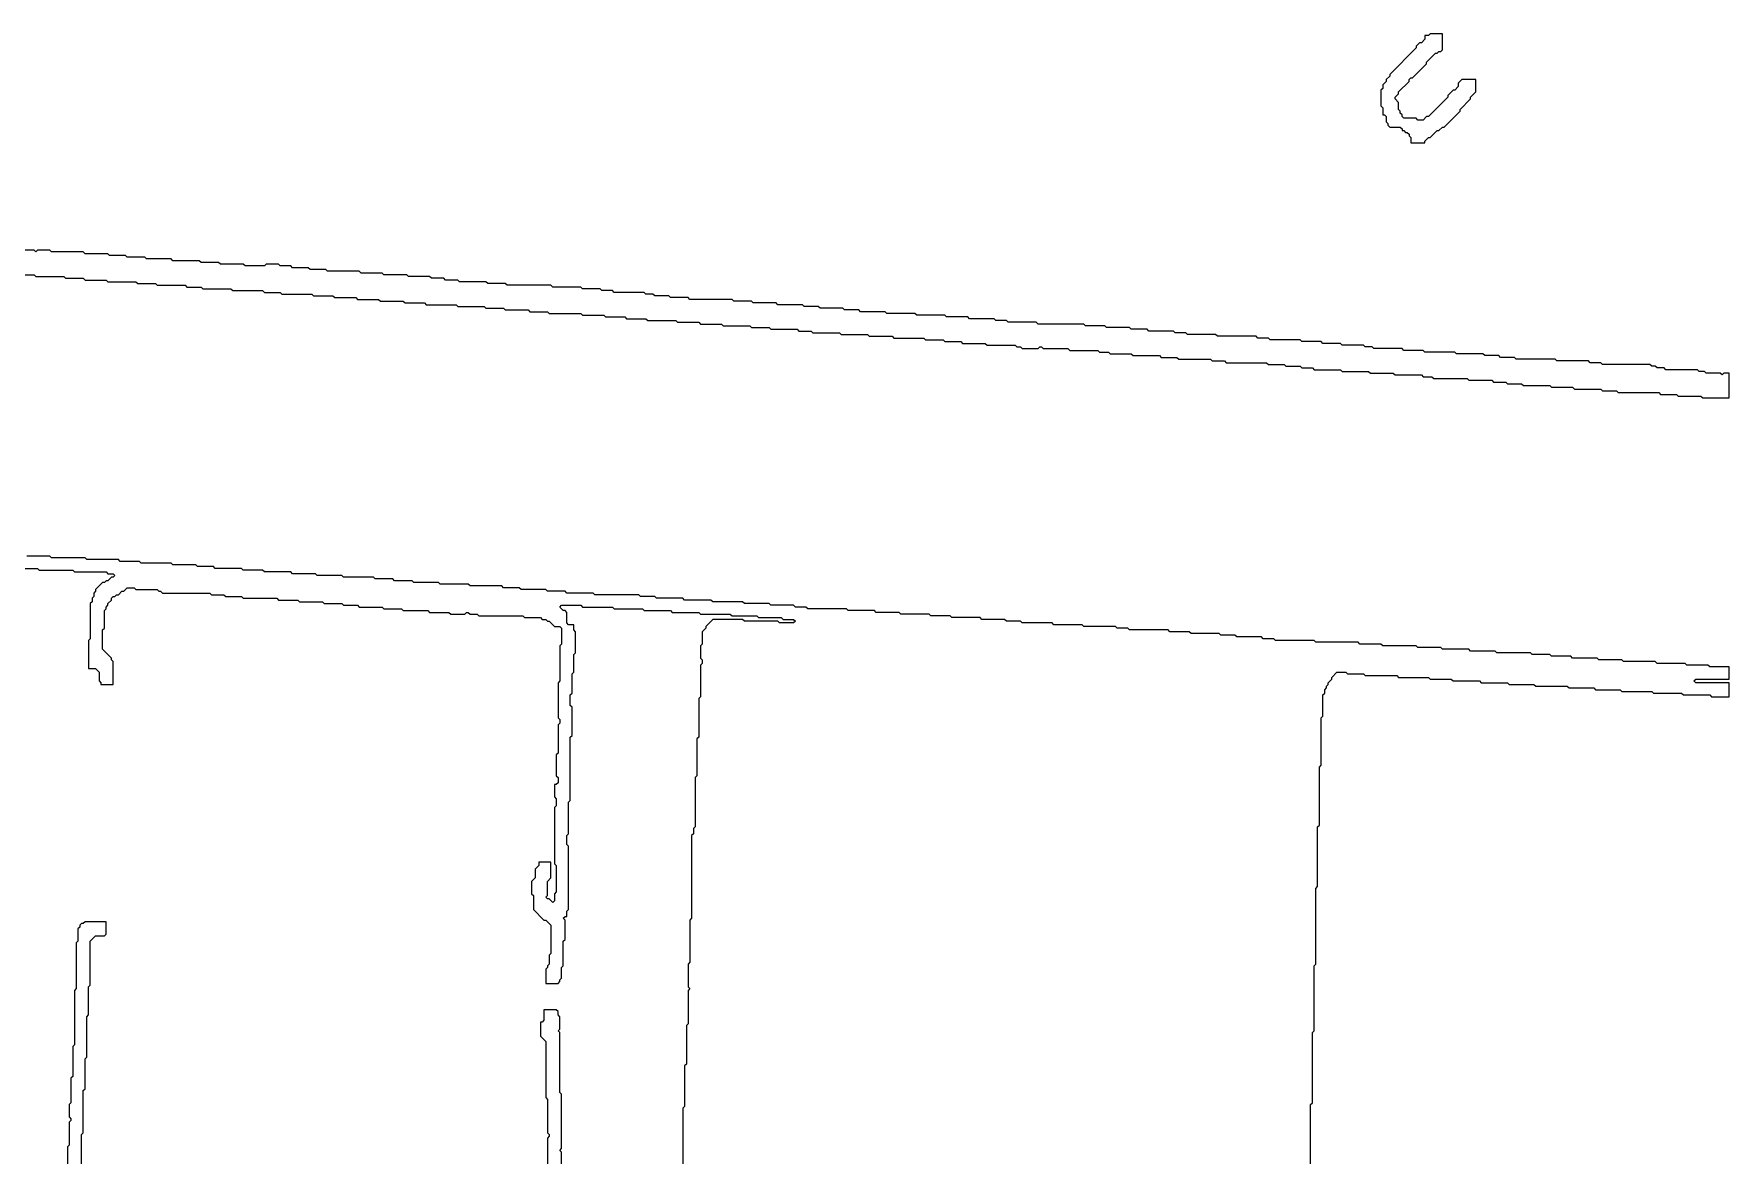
# Model space of a CAD drawing. Header units: metres. Extents: x 0 to 7998, y 2 to 10328.
# Drawn here: x 6070 to 7998, y 3315 to 4590 of the extents above; entities that cross this region are included whole.
import ezdxf

# ---------------------------------------------------------------- set-up
doc = ezdxf.new("R2010")
doc.units = ezdxf.units.M

msp = doc.modelspace()

# ---------------------------------------------------------------- linework, layer by layer
msp.add_lwpolyline([(7658, 4590), (7656, 4588), (7652, 4588), (7652, 4584), (7648, 4580), (7646, 4580), (7642, 4576), (7642, 4574), (7612, 4544), (7612, 4542), (7608, 4538), (7608, 4536), (7604, 4532), (7604, 4528), (7602, 4526), (7602, 4508), (7604, 4506), (7604, 4498), (7606, 4498), (7608, 4496), (7608, 4490), (7610, 4488), (7610, 4486), (7612, 4484), (7624, 4484), (7626, 4482), (7626, 4480), (7628, 4480), (7630, 4478), (7632, 4478), (7634, 4476), (7634, 4474), (7636, 4472), (7636, 4466), (7652, 4466), (7652, 4468), (7656, 4472), (7658, 4472), (7666, 4480), (7668, 4480), (7672, 4484), (7674, 4484), (7692, 4502), (7692, 4504), (7704, 4516), (7704, 4518), (7710, 4524), (7710, 4538), (7694, 4538), (7690, 4534), (7690, 4530), (7686, 4526), (7684, 4526), (7678, 4520), (7678, 4518), (7656, 4496), (7654, 4496), (7650, 4492), (7644, 4492), (7642, 4494), (7628, 4494), (7626, 4496), (7626, 4498), (7624, 4500), (7624, 4502), (7622, 4504), (7622, 4512), (7618, 4516), (7618, 4518), (7622, 4522), (7622, 4524), (7634, 4536), (7634, 4538), (7636, 4540), (7638, 4540), (7654, 4556), (7654, 4558), (7664, 4568), (7666, 4568), (7668, 4570), (7670, 4570), (7672, 4572), (7672, 4590)], close=True)
for points in [[(6048, 4316), (6070, 4316), (6072, 4314), (6104, 4314), (6106, 4312), (6126, 4312), (6128, 4310), (6152, 4310), (6154, 4308), (6186, 4308), (6188, 4306), (6208, 4306), (6210, 4304), (6242, 4304), (6244, 4302), (6260, 4302), (6262, 4300), (6294, 4300), (6296, 4298), (6330, 4298), (6332, 4296), (6350, 4296), (6352, 4294), (6386, 4294), (6388, 4292), (6410, 4292), (6412, 4290), (6436, 4290), (6438, 4288), (6462, 4288), (6464, 4286), (6490, 4286), (6492, 4284), (6514, 4284), (6516, 4282), (6550, 4282), (6552, 4280), (6582, 4280), (6584, 4278), (6604, 4278), (6606, 4276), (6632, 4276), (6634, 4274), (6654, 4274), (6656, 4272), (6692, 4272), (6694, 4270), (6718, 4270), (6720, 4268), (6742, 4268), (6744, 4266), (6766, 4266), (6768, 4264), (6800, 4264), (6802, 4262), (6826, 4262), (6828, 4260), (6852, 4260), (6854, 4258), (6884, 4258), (6886, 4256), (6906, 4256), (6908, 4254), (6938, 4254), (6940, 4252), (6954, 4252), (6956, 4250), (6986, 4250), (6988, 4248), (7018, 4248), (7020, 4246), (7046, 4246), (7048, 4244), (7082, 4244), (7084, 4242), (7104, 4242), (7106, 4240), (7124, 4240), (7126, 4238), (7152, 4238), (7154, 4236), (7186, 4236), (7188, 4234), (7192, 4234), (7194, 4232), (7212, 4232), (7214, 4234), (7216, 4234), (7218, 4232), (7246, 4232), (7248, 4230), (7280, 4230), (7282, 4228), (7292, 4228), (7294, 4226), (7318, 4226), (7320, 4224), (7350, 4224), (7352, 4222), (7370, 4222), (7372, 4220), (7408, 4220), (7410, 4218), (7424, 4218), (7426, 4216), (7472, 4216), (7474, 4214), (7492, 4214), (7494, 4212), (7510, 4212), (7512, 4210), (7524, 4210), (7526, 4208), (7556, 4208), (7558, 4206), (7588, 4206), (7590, 4204), (7616, 4204), (7618, 4202), (7648, 4202), (7650, 4200), (7660, 4200), (7662, 4198), (7700, 4198), (7702, 4196), (7728, 4196), (7730, 4194), (7744, 4194), (7746, 4192), (7762, 4192), (7764, 4190), (7794, 4190), (7796, 4188), (7820, 4188), (7822, 4186), (7852, 4186), (7854, 4184), (7870, 4184), (7872, 4182), (7918, 4182), (7920, 4180), (7938, 4180), (7940, 4178), (7966, 4178), (7968, 4176), (7998, 4176), (7998, 4204), (7992, 4204), (7990, 4202), (7988, 4204), (7972, 4204), (7970, 4206), (7964, 4206), (7962, 4208), (7926, 4208), (7924, 4210), (7916, 4210), (7914, 4212), (7910, 4212), (7908, 4214), (7854, 4214), (7852, 4216), (7840, 4216), (7838, 4218), (7802, 4218), (7800, 4220), (7756, 4220), (7754, 4222), (7738, 4222), (7736, 4224), (7720, 4224), (7718, 4226), (7688, 4226), (7686, 4228), (7652, 4228), (7650, 4230), (7628, 4230), (7626, 4232), (7594, 4232), (7592, 4234), (7584, 4234), (7582, 4236), (7558, 4236), (7556, 4238), (7536, 4238), (7534, 4240), (7512, 4240), (7510, 4242), (7476, 4242), (7474, 4244), (7462, 4244), (7460, 4246), (7416, 4246), (7414, 4248), (7382, 4248), (7380, 4250), (7368, 4250), (7366, 4252), (7338, 4252), (7336, 4254), (7318, 4254), (7316, 4256), (7290, 4256), (7288, 4258), (7266, 4258), (7264, 4260), (7212, 4260), (7210, 4262), (7178, 4262), (7176, 4264), (7164, 4264), (7162, 4266), (7134, 4266), (7132, 4268), (7108, 4268), (7106, 4270), (7074, 4270), (7072, 4272), (7040, 4272), (7038, 4274), (7010, 4274), (7008, 4276), (6992, 4276), (6990, 4278), (6964, 4278), (6962, 4280), (6946, 4280), (6944, 4282), (6916, 4282), (6914, 4284), (6888, 4284), (6886, 4286), (6866, 4286), (6864, 4288), (6816, 4288), (6814, 4290), (6794, 4290), (6792, 4292), (6776, 4292), (6774, 4294), (6766, 4294), (6764, 4296), (6730, 4296), (6728, 4298), (6716, 4298), (6714, 4300), (6694, 4300), (6692, 4302), (6660, 4302), (6658, 4304), (6608, 4304), (6606, 4306), (6586, 4306), (6584, 4308), (6554, 4308), (6552, 4310), (6538, 4310), (6536, 4312), (6522, 4312), (6520, 4314), (6496, 4314), (6494, 4316), (6468, 4316), (6466, 4318), (6442, 4318), (6440, 4320), (6404, 4320), (6402, 4322), (6384, 4322), (6382, 4324), (6364, 4324), (6362, 4326), (6350, 4326), (6348, 4328), (6334, 4328), (6332, 4326), (6310, 4326), (6308, 4328), (6282, 4328), (6280, 4330), (6260, 4330), (6258, 4332), (6228, 4332), (6226, 4334), (6198, 4334), (6196, 4336), (6176, 4336), (6174, 4338), (6156, 4338), (6154, 4340), (6128, 4340), (6126, 4342), (6090, 4342), (6088, 4344), (6074, 4344), (6072, 4342), (6070, 4344), (6054, 4344)], [(7522, 3294), (7522, 3372), (7524, 3374), (7524, 3454), (7526, 3456), (7526, 3530), (7528, 3532), (7528, 3618), (7530, 3620), (7530, 3688), (7532, 3690), (7532, 3756), (7534, 3758), (7534, 3812), (7536, 3814), (7536, 3838), (7538, 3840), (7538, 3844), (7540, 3846), (7540, 3848), (7542, 3850), (7542, 3852), (7546, 3856), (7546, 3858), (7552, 3864), (7562, 3864), (7564, 3862), (7582, 3862), (7584, 3860), (7620, 3860), (7622, 3858), (7656, 3858), (7658, 3856), (7682, 3856), (7684, 3854), (7714, 3854), (7716, 3852), (7746, 3852), (7748, 3850), (7776, 3850), (7778, 3848), (7814, 3848), (7816, 3846), (7844, 3846), (7846, 3844), (7874, 3844), (7876, 3842), (7910, 3842), (7912, 3840), (7944, 3840), (7946, 3838), (7976, 3838), (7978, 3836), (7998, 3836), (7998, 3852), (7960, 3852), (7958, 3854), (7960, 3856), (7998, 3856), (7998, 3870), (7976, 3870), (7974, 3872), (7950, 3872), (7948, 3874), (7916, 3874), (7914, 3876), (7878, 3876), (7876, 3878), (7850, 3878), (7848, 3880), (7820, 3880), (7818, 3882), (7796, 3882), (7794, 3884), (7774, 3884), (7772, 3886), (7734, 3886), (7732, 3888), (7704, 3888), (7702, 3890), (7672, 3890), (7670, 3892), (7644, 3892), (7642, 3894), (7604, 3894), (7602, 3896), (7578, 3896), (7576, 3898), (7528, 3898), (7526, 3900), (7482, 3900), (7480, 3902), (7468, 3902), (7466, 3904), (7438, 3904), (7436, 3906), (7420, 3906), (7418, 3908), (7386, 3908), (7384, 3910), (7362, 3910), (7360, 3912), (7316, 3912), (7314, 3914), (7302, 3914), (7300, 3916), (7264, 3916), (7262, 3918), (7230, 3918), (7228, 3920), (7194, 3920), (7192, 3922), (7176, 3922), (7174, 3924), (7148, 3924), (7146, 3926), (7114, 3926), (7112, 3928), (7090, 3928), (7088, 3930), (7056, 3930), (7054, 3932), (7028, 3932), (7026, 3934), (6996, 3934), (6994, 3936), (6950, 3936), (6948, 3938), (6936, 3938), (6934, 3940), (6908, 3940), (6906, 3942), (6878, 3942), (6876, 3944), (6842, 3944), (6840, 3946), (6810, 3946), (6808, 3948), (6778, 3948), (6776, 3950), (6760, 3950), (6758, 3952), (6708, 3952), (6706, 3954), (6676, 3954), (6674, 3956), (6654, 3956), (6652, 3958), (6624, 3958), (6622, 3960), (6604, 3960), (6602, 3962), (6566, 3962), (6564, 3964), (6532, 3964), (6530, 3966), (6502, 3966), (6500, 3968), (6480, 3968), (6478, 3970), (6458, 3970), (6456, 3972), (6422, 3972), (6420, 3974), (6392, 3974), (6390, 3976), (6364, 3976), (6362, 3978), (6332, 3978), (6330, 3980), (6308, 3980), (6306, 3982), (6276, 3982), (6274, 3984), (6256, 3984), (6254, 3986), (6228, 3986), (6226, 3988), (6192, 3988), (6190, 3990), (6168, 3990), (6166, 3992), (6130, 3992), (6128, 3994), (6090, 3994), (6088, 3996), (6062, 3996)], [(6048, 3982), (6074, 3982), (6076, 3980), (6114, 3980), (6116, 3978), (6152, 3978), (6154, 3976), (6160, 3976), (6162, 3974), (6160, 3972), (6158, 3972), (6154, 3968), (6152, 3968), (6150, 3966), (6148, 3966), (6140, 3958), (6140, 3956), (6138, 3954), (6138, 3950), (6136, 3948), (6136, 3944), (6134, 3942), (6134, 3902), (6132, 3900), (6132, 3868), (6140, 3868), (6144, 3864), (6144, 3854), (6146, 3852), (6146, 3850), (6160, 3850), (6160, 3876), (6158, 3878), (6158, 3880), (6148, 3890), (6148, 3912), (6150, 3914), (6150, 3934), (6152, 3936), (6152, 3938), (6154, 3940), (6154, 3942), (6158, 3946), (6158, 3948), (6160, 3950), (6162, 3950), (6164, 3952), (6166, 3952), (6170, 3956), (6172, 3956), (6176, 3960), (6184, 3960), (6186, 3958), (6210, 3958), (6212, 3956), (6214, 3956), (6216, 3954), (6270, 3954), (6272, 3952), (6286, 3952), (6288, 3950), (6306, 3950), (6308, 3948), (6346, 3948), (6348, 3946), (6370, 3946), (6372, 3944), (6398, 3944), (6400, 3942), (6420, 3942), (6422, 3940), (6438, 3940), (6440, 3938), (6466, 3938), (6468, 3936), (6488, 3936), (6490, 3934), (6518, 3934), (6520, 3932), (6542, 3932), (6544, 3930), (6560, 3930), (6562, 3932), (6564, 3932), (6566, 3930), (6574, 3930), (6576, 3928), (6626, 3928), (6628, 3926), (6646, 3926), (6648, 3924), (6652, 3924), (6654, 3922), (6656, 3922), (6662, 3916), (6668, 3916), (6670, 3914), (6670, 3896), (6668, 3894), (6668, 3854), (6666, 3852), (6666, 3812), (6668, 3810), (6668, 3806), (6666, 3804), (6666, 3772), (6664, 3770), (6664, 3746), (6666, 3744), (6666, 3738), (6664, 3736), (6662, 3736), (6662, 3722), (6664, 3720), (6664, 3712), (6662, 3710), (6662, 3646), (6664, 3644), (6664, 3614), (6662, 3612), (6662, 3604), (6660, 3602), (6656, 3606), (6654, 3606), (6652, 3608), (6654, 3610), (6654, 3626), (6658, 3630), (6658, 3648), (6644, 3648), (6644, 3644), (6640, 3640), (6640, 3630), (6636, 3626), (6636, 3612), (6638, 3610), (6638, 3594), (6650, 3582), (6652, 3582), (6658, 3576), (6658, 3544), (6656, 3542), (6656, 3532), (6654, 3530), (6654, 3528), (6652, 3526), (6652, 3510), (6666, 3510), (6668, 3512), (6668, 3514), (6670, 3516), (6670, 3528), (6672, 3530), (6672, 3558), (6674, 3560), (6674, 3582), (6672, 3584), (6674, 3586), (6676, 3586), (6676, 3592), (6678, 3594), (6678, 3666), (6676, 3668), (6676, 3678), (6678, 3680), (6678, 3716), (6680, 3718), (6680, 3790), (6682, 3792), (6682, 3824), (6680, 3826), (6680, 3838), (6682, 3840), (6682, 3862), (6684, 3864), (6684, 3884), (6686, 3886), (6686, 3910), (6684, 3912), (6684, 3918), (6678, 3918), (6676, 3920), (6676, 3932), (6674, 3934), (6672, 3934), (6668, 3938), (6670, 3940), (6692, 3940), (6694, 3938), (6728, 3938), (6730, 3936), (6762, 3936), (6764, 3934), (6794, 3934), (6796, 3932), (6826, 3932), (6828, 3930), (6862, 3930), (6864, 3928), (6892, 3928), (6894, 3926), (6920, 3926), (6922, 3924), (6934, 3924), (6936, 3922), (6934, 3920), (6918, 3920), (6916, 3922), (6878, 3922), (6876, 3924), (6842, 3924), (6834, 3916), (6834, 3914), (6830, 3910), (6830, 3896), (6828, 3894), (6828, 3880), (6830, 3878), (6830, 3874), (6828, 3872), (6828, 3836), (6826, 3834), (6826, 3790), (6824, 3788), (6824, 3746), (6822, 3744), (6822, 3688), (6820, 3686), (6820, 3680), (6818, 3678), (6818, 3584), (6816, 3582), (6816, 3534), (6814, 3532), (6814, 3506), (6816, 3504), (6814, 3502), (6814, 3464), (6812, 3462), (6812, 3418), (6810, 3416), (6810, 3370), (6808, 3368), (6808, 3278)], [(6124, 3302), (6124, 3338), (6126, 3340), (6126, 3388), (6128, 3390), (6128, 3424), (6130, 3426), (6130, 3472), (6132, 3474), (6132, 3506), (6134, 3508), (6134, 3558), (6140, 3564), (6150, 3564), (6152, 3566), (6152, 3580), (6128, 3580), (6126, 3578), (6124, 3578), (6122, 3576), (6122, 3574), (6120, 3572), (6120, 3558), (6118, 3556), (6118, 3504), (6116, 3502), (6116, 3440), (6114, 3438), (6114, 3404), (6112, 3402), (6112, 3374), (6110, 3372), (6110, 3358), (6112, 3356), (6112, 3354), (6110, 3352), (6110, 3326), (6108, 3324), (6108, 3276)], [(6670, 3304), (6670, 3318), (6668, 3320), (6670, 3322), (6670, 3384), (6668, 3386), (6668, 3454), (6666, 3456), (6668, 3458), (6668, 3472), (6666, 3474), (6666, 3478), (6664, 3480), (6650, 3480), (6650, 3468), (6648, 3466), (6646, 3466), (6646, 3450), (6652, 3444), (6652, 3380), (6654, 3378), (6654, 3340), (6656, 3338), (6656, 3336), (6654, 3334), (6654, 3304)]]:
    msp.add_lwpolyline(points)

doc.saveas('drawing.dxf')
